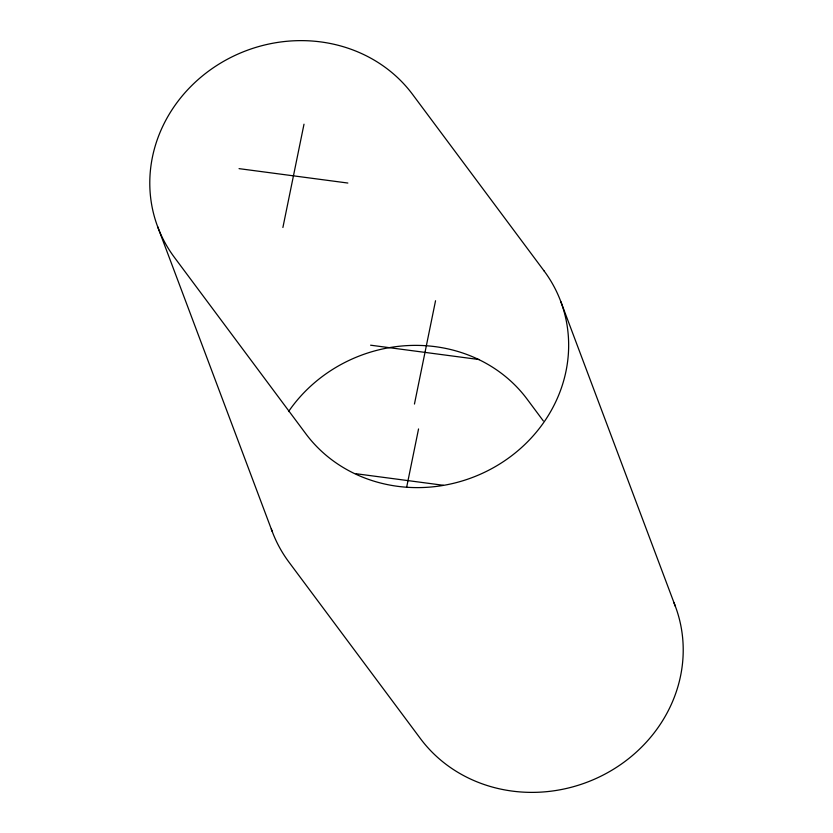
<?xml version="1.0" encoding="UTF-8"?>
<svg xmlns="http://www.w3.org/2000/svg" width="833" height="833" viewBox="0 0 833 833"><rect width="100%" height="100%" fill="white"/><g stroke="black" fill="none" stroke-linecap="round" stroke-linejoin="round"><path stroke-width="1.25" d="M282.897 227.492L304.003 124.19M414.449 404.047L435.544 300.744M406.723 486.909L418.551 428.953M239.05 168.641L347.85 183.041M370.602 345.195L479.392 359.585M356.139 473.748L443.427 485.295M543.324 420.915L527.081 399.101A145.004 133.78 -20.6 0 0 288.53 411.585M560.817 301.588L675.365 606.362M157.635 226.638L272.183 531.412M673.959 602.759A145.004 133.78 -20.6 0 1 605.56 773.795A145.004 133.78 -20.6 0 1 420.478 738.663L288.936 562.108A145.004 133.78 -20.6 0 1 271.308 528.986M544.064 270.892L412.522 94.337A145.004 133.78 -20.6 0 0 213.061 67.952A145.004 133.78 -20.6 0 0 174.378 257.345L305.919 433.899A145.004 133.78 -20.6 0 0 505.381 460.285A145.004 133.78 -20.6 0 0 544.064 270.892"/></g></svg>
